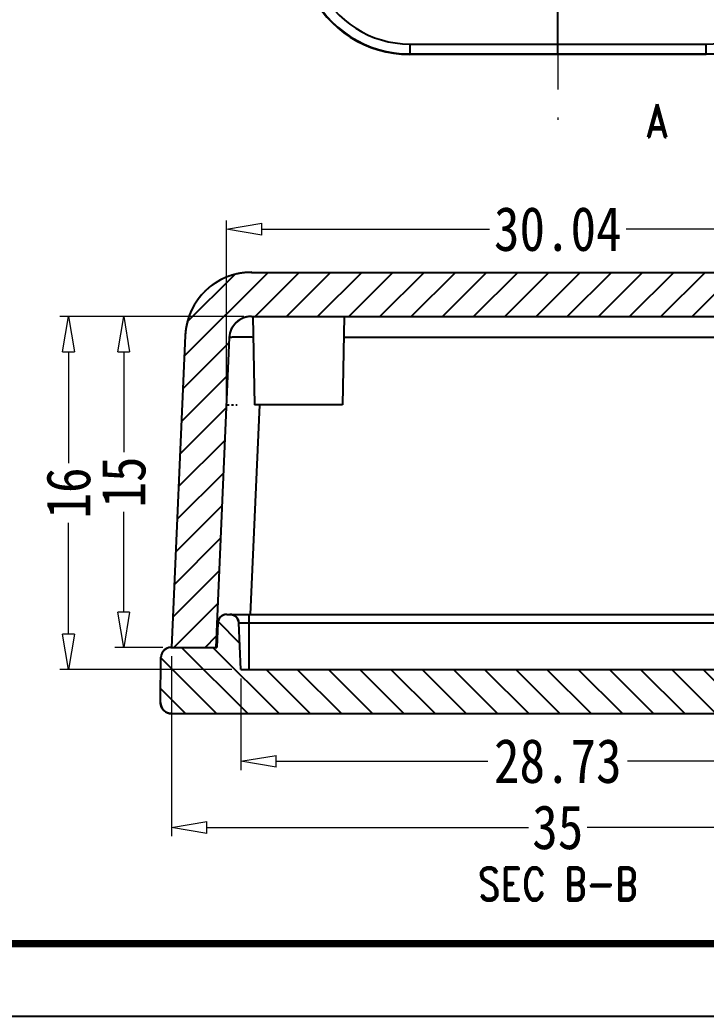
# Model space of a CAD drawing. Header units: millimetres. Extents: x 1786 to 2648, y -2492 to -1928.
# Drawn here: x 2497.14 to 2528.23, y -2491.88 to -2446.74 of the extents above; entities that cross this region are included whole.
import ezdxf
from ezdxf.enums import TextEntityAlignment as Align

# ---------------------------------------------------------------- set-up
doc = ezdxf.new("R2010")
doc.units = ezdxf.units.MM
doc.linetypes.add('CENTER', pattern=[50.8, 31.75, -6.35, 6.35, -6.35])
doc.linetypes.add('DIVIDE', pattern=[31.75, 12.7, -6.35, 0, -6.35, 0, -6.35])
doc.layers.add('dim', color=3, linetype='Continuous', lineweight=9)
doc.layers.add('hatch', color=56, linetype='Continuous', lineweight=9)
doc.layers.add('from', color=7, linetype='Continuous')
doc.styles.add('FFS', font='SIMFANG.TTF', dxfattribs={"width": 0.85})
doc.styles.add('LongTou', font='romand.shx', dxfattribs={"width": 0.8, "bigfont": 'whgdtxt.shx'})
doc.dimstyles.new('YanXiu', dxfattribs={"dimtxt": 2.5, "dimasz": 2.2, "dimexe": 1, "dimexo": 0.6, "dimgap": 0.66, "dimtad": 0, "dimzin": 9, "dimdsep": 46, "dimtxsty": 'FFS', "dimblk": 'CLOSEDBLANK', "dimcen": 0, "dimclrd": 256, "dimclre": 131, "dimclrt": 42, "dimazin": 0, "dimtfac": 1, "dimtofl": 0, "dimtmove": 0, "dimatfit": 3, "dimldrblk": 'CLOSEDBLANK', "dimfxl": 0, "dimlwd": 5, "dimlwe": 5, "dimarcsym": 0})

# ---------------------------------------------------------------- blocks, each defined once
blk = doc.blocks.new('_ClosedBlank')
at = {"color": 0, "linetype": 'ByBlock', "lineweight": -2}
for p, q in [((-1, 0.167), (0, 0)), ((-1, 0.167), (-1, -0.167)), ((0, 0), (-1, -0.167))]:
    blk.add_line(p, q, dxfattribs=at)
blk = doc.blocks.new('*D172')
at = {"layer": 'Defpoints', "color": 0}
for p in [(2507.144, -2476.179), (2535.874, -2476.179), (2535.874, -2480.335)]:
    blk.add_point(p, dxfattribs=at)
at = {"layer": 'dim', "color": 131, "lineweight": 5}
for p, q in [((2507.144, -2476.579), (2507.144, -2480.735)), ((2535.874, -2476.579), (2535.874, -2480.735))]:
    blk.add_line(p, q, dxfattribs=at)
at = {"layer": 'dim', "lineweight": 5}
for p, q in [((2508.744, -2480.335), (2518.343, -2480.335)), ((2534.274, -2480.335), (2524.674, -2480.335))]:
    blk.add_line(p, q, dxfattribs=at)
at = {"layer": 'dim', "lineweight": 5, "xscale": 1.6, "yscale": 1.6, "zscale": 1.6, "rotation": 180}
blk.add_blockref('_ClosedBlank', (2507.144, -2480.335), dxfattribs=at)
at = {"layer": 'dim', "lineweight": 5, "xscale": 1.6, "yscale": 1.6, "zscale": 1.6}
blk.add_blockref('_ClosedBlank', (2535.874, -2480.335), dxfattribs=at)
at = {"layer": 'dim', "color": 42, "insert": (2521.509, -2480.335), "char_height": 2, "attachment_point": 5, "style": 'FFS'}
blk.add_mtext('28.73', dxfattribs=at)
blk = doc.blocks.new('*D167')
at = {"layer": 'Defpoints', "color": 0}
for p in [(2504.009, -2475.179), (2539.009, -2475.179), (2539.009, -2483.335)]:
    blk.add_point(p, dxfattribs=at)
at = {"layer": 'dim', "color": 131, "lineweight": 5}
for p, q in [((2504.009, -2475.579), (2504.009, -2483.735)), ((2539.009, -2475.579), (2539.009, -2483.735))]:
    blk.add_line(p, q, dxfattribs=at)
at = {"layer": 'dim', "lineweight": 5}
for p, q in [((2505.609, -2483.335), (2520.181, -2483.335)), ((2537.409, -2483.335), (2522.837, -2483.335))]:
    blk.add_line(p, q, dxfattribs=at)
at = {"layer": 'dim', "lineweight": 5, "xscale": 1.6, "yscale": 1.6, "zscale": 1.6, "rotation": 180}
blk.add_blockref('_ClosedBlank', (2504.009, -2483.335), dxfattribs=at)
at = {"layer": 'dim', "lineweight": 5, "xscale": 1.6, "yscale": 1.6, "zscale": 1.6}
blk.add_blockref('_ClosedBlank', (2539.009, -2483.335), dxfattribs=at)
at = {"layer": 'dim', "color": 42, "insert": (2521.509, -2483.335), "char_height": 2, "attachment_point": 5, "style": 'FFS'}
blk.add_mtext('35', dxfattribs=at)
blk = doc.blocks.new('*D173')
at = {"layer": 'Defpoints', "color": 0}
for p in [(2499.338, -2460.179), (2507.689, -2460.179), (2507.144, -2476.179)]:
    blk.add_point(p, dxfattribs=at)
at = {"layer": 'dim', "color": 131, "lineweight": 5}
for p, q in [((2507.289, -2460.179), (2498.938, -2460.179)), ((2506.744, -2476.179), (2498.938, -2476.179))]:
    blk.add_line(p, q, dxfattribs=at)
at = {"layer": 'dim', "lineweight": 5}
for p, q in [((2499.338, -2461.779), (2499.338, -2466.828)), ((2499.338, -2474.579), (2499.338, -2469.53))]:
    blk.add_line(p, q, dxfattribs=at)
at = {"layer": 'dim', "lineweight": 5, "xscale": 1.6, "yscale": 1.6, "zscale": 1.6}
for p, rotation in [((2499.338, -2460.179), 90), ((2499.338, -2476.179), 270)]:
    blk.add_blockref('_ClosedBlank', p, dxfattribs=dict(at, rotation=rotation))
at = {"layer": 'dim', "color": 42, "insert": (2499.338, -2468.179), "char_height": 2, "attachment_point": 5, "rotation": 90, "style": 'FFS'}
blk.add_mtext('16', dxfattribs=at)
blk = doc.blocks.new('*D174')
at = {"layer": 'Defpoints', "color": 0}
for p in [(2507.689, -2460.179), (2501.838, -2475.179), (2504.009, -2475.179)]:
    blk.add_point(p, dxfattribs=at)
at = {"layer": 'dim', "color": 131, "lineweight": 5}
for p, q in [((2507.289, -2460.179), (2501.438, -2460.179)), ((2503.609, -2475.179), (2501.438, -2475.179))]:
    blk.add_line(p, q, dxfattribs=at)
at = {"layer": 'dim', "lineweight": 5}
for p, q in [((2501.838, -2461.779), (2501.838, -2466.333)), ((2501.838, -2473.579), (2501.838, -2469.025))]:
    blk.add_line(p, q, dxfattribs=at)
at = {"layer": 'dim', "lineweight": 5, "xscale": 1.6, "yscale": 1.6, "zscale": 1.6}
for p, rotation in [((2501.838, -2460.179), 90), ((2501.838, -2475.179), 270)]:
    blk.add_blockref('_ClosedBlank', p, dxfattribs=dict(at, rotation=rotation))
at = {"layer": 'dim', "color": 42, "insert": (2501.838, -2467.679), "char_height": 2, "attachment_point": 5, "rotation": 90, "style": 'FFS'}
blk.add_mtext('15', dxfattribs=at)
blk = doc.blocks.new('*D178')
at = {"layer": 'Defpoints', "color": 0}
for p in [(2536.526, -2456.224), (2506.491, -2464.179, 0), (2536.526, -2464.179, 0)]:
    blk.add_point(p, dxfattribs=at)
at = {"layer": 'dim', "color": 131, "lineweight": 5}
for p, q in [((2506.491, -2463.779), (2506.491, -2455.824)), ((2536.526, -2463.779), (2536.526, -2455.824))]:
    blk.add_line(p, q, dxfattribs=at)
at = {"layer": 'dim', "lineweight": 5}
for p, q in [((2508.091, -2456.224), (2518.412, -2456.224)), ((2534.926, -2456.224), (2524.605, -2456.224))]:
    blk.add_line(p, q, dxfattribs=at)
at = {"layer": 'dim', "lineweight": 5, "xscale": 1.6, "yscale": 1.6, "zscale": 1.6, "rotation": 180}
blk.add_blockref('_ClosedBlank', (2506.491, -2456.224), dxfattribs=at)
at = {"layer": 'dim', "lineweight": 5, "xscale": 1.6, "yscale": 1.6, "zscale": 1.6}
blk.add_blockref('_ClosedBlank', (2536.526, -2456.224), dxfattribs=at)
at = {"layer": 'dim', "color": 42, "insert": (2521.509, -2456.224), "char_height": 2, "attachment_point": 5, "style": 'FFS'}
blk.add_mtext('30.04', dxfattribs=at)

msp = doc.modelspace()

# ---------------------------------------------------------------- hatches: boundary and pattern name
at = {"linetype": 'Continuous'}
h = msp.add_hatch(dxfattribs=at)
h.set_pattern_fill('DEFAULT__2', color=40, angle=45, style=0, pattern_type=0)
h.set_pattern_definition([(45, (2231.3419, -2238.8289), (-0.7071068, 0.7071068), [])])
edge = h.paths.add_edge_path()
edge.add_line((2504.009, -2475.179), (2506.011, -2475.179))
edge.add_line((2504.626, -2461.048), (2504.009, -2475.179))
edge.add_spline(control_points=[(2507.623, -2458.179), (2505.926, -2458.179), (2504.7, -2459.352), (2504.626, -2461.048)], knot_values=[0, 0, 0, 0, 1, 1, 1, 1], weights=[1, 0.814909, 0.814909, 1], degree=3, periodic=0)
edge.add_line((2507.623, -2458.179), (2535.394, -2458.179))
edge.add_spline(control_points=[(2535.394, -2458.179), (2537.092, -2458.179), (2538.318, -2459.352), (2538.392, -2461.048)], knot_values=[0, 0, 0, 0, 1, 1, 1, 1], weights=[1, 0.814909, 0.814909, 1], degree=3, periodic=0)
edge.add_line((2538.392, -2461.048), (2539.009, -2475.179))
edge.add_line((2537.007, -2475.179), (2539.009, -2475.179))
edge.add_line((2536.394, -2461.135), (2537.007, -2475.179))
edge.add_spline(control_points=[(2535.394, -2460.179), (2535.96, -2460.179), (2536.369, -2460.57), (2536.394, -2461.135)], knot_values=[0, 0, 0, 0, 1, 1, 1, 1], weights=[1, 0.814909, 0.814909, 1], degree=3, periodic=0)
edge.add_line((2507.623, -2460.179), (2535.394, -2460.179))
edge.add_spline(control_points=[(2507.623, -2460.179), (2507.057, -2460.179), (2506.648, -2460.57), (2506.624, -2461.135)], knot_values=[0, 0, 0, 0, 1, 1, 1, 1], weights=[1, 0.814909, 0.814909, 1], degree=3, periodic=0)
edge.add_line((2506.624, -2461.135), (2506.011, -2475.179))
h = msp.add_hatch(dxfattribs=at)
h.set_pattern_fill('DEFAULT__1', color=40, angle=-45, style=0, pattern_type=0)
h.set_pattern_definition([(315, (2231.3419, -2238.8289), (0.7071068, 0.7071068), [])])
edge = h.paths.add_edge_path()
edge.add_line((2503.976, -2475.179), (2506.061, -2475.179))
edge.add_line((2506.109, -2474.061), (2506.061, -2475.179))
edge.add_spline(control_points=[(2506.509, -2473.679), (2506.283, -2473.679), (2506.119, -2473.835), (2506.109, -2474.061)], knot_values=[0, 0, 0, 0, 1, 1, 1, 1], weights=[1, 0.814909, 0.814909, 1], degree=3, periodic=0)
edge.add_line((2506.509, -2473.679), (2506.651, -2473.679))
edge.add_spline(control_points=[(2506.651, -2473.679), (2506.878, -2473.679), (2507.041, -2473.835), (2507.051, -2474.061)], knot_values=[0, 0, 0, 0, 1, 1, 1, 1], weights=[1, 0.814909, 0.814909, 1], degree=3, periodic=0)
edge.add_line((2507.144, -2476.179), (2507.051, -2474.061))
edge.add_line((2507.144, -2476.179), (2535.874, -2476.179))
edge.add_line((2535.874, -2476.179), (2535.966, -2474.061))
edge.add_spline(control_points=[(2536.366, -2473.679), (2536.139, -2473.679), (2535.976, -2473.835), (2535.966, -2474.061)], knot_values=[0, 0, 0, 0, 1, 1, 1, 1], weights=[1, 0.814909, 0.814909, 1], degree=3, periodic=0)
edge.add_line((2536.366, -2473.679), (2536.508, -2473.679))
edge.add_spline(control_points=[(2536.508, -2473.679), (2536.735, -2473.679), (2536.898, -2473.835), (2536.908, -2474.061)], knot_values=[0, 0, 0, 0, 1, 1, 1, 1], weights=[1, 0.814909, 0.814909, 1], degree=3, periodic=0)
edge.add_line((2536.908, -2474.061), (2536.957, -2475.179))
edge.add_line((2536.957, -2475.179), (2539.041, -2475.179))
edge.add_spline(control_points=[(2539.041, -2475.179), (2539.303, -2475.179), (2539.488, -2475.363), (2539.491, -2475.625)], knot_values=[0, 0, 0, 0, 1, 1, 1, 1], weights=[1, 0.80679, 0.80679, 1], degree=3, periodic=0)
edge.add_line((2539.509, -2477.675), (2539.491, -2475.625))
edge.add_spline(control_points=[(2539.009, -2478.179), (2539.304, -2478.179), (2539.511, -2477.969), (2539.509, -2477.675)], knot_values=[0, 0, 0, 0, 1, 1, 1, 1], weights=[1, 0.802676, 0.802676, 1], degree=3, periodic=0)
edge.add_line((2504.009, -2478.179), (2539.009, -2478.179))
edge.add_spline(control_points=[(2504.009, -2478.179), (2503.714, -2478.179), (2503.506, -2477.969), (2503.509, -2477.675)], knot_values=[0, 0, 0, 0, 1, 1, 1, 1], weights=[1, 0.802676, 0.802676, 1], degree=3, periodic=0)
edge.add_line((2503.509, -2477.675), (2503.526, -2475.625))
edge.add_spline(control_points=[(2503.976, -2475.179), (2503.715, -2475.179), (2503.529, -2475.363), (2503.526, -2475.625)], knot_values=[0, 0, 0, 0, 1, 1, 1, 1], weights=[1, 0.80679, 0.80679, 1], degree=3, periodic=0)

# ---------------------------------------------------------------- linework, layer by layer
at = {"color": 1, "linetype": 'CENTER', "ltscale": 0.144}
msp.add_line((2521.509, -2448.301, 0), (2521.509, -2372.301, 0), dxfattribs=at)
at = {"color": 7, "linetype": 'Continuous'}
for p, q in [((2514.8, -2447.833, 0), (2528.217, -2447.833, 0)), ((2514.8, -2447.833, 0), (2514.8, -2448.283, 0)), ((2528.217, -2447.833, 0), (2528.217, -2448.283, 0)), ((2514.801, -2448.283, 0), (2514.789, -2448.301, 0)), ((2528.228, -2448.301, 0), (2514.789, -2448.301, 0)), ((2514.801, -2448.283, 0), (2528.217, -2448.283, 0)), ((2528.228, -2448.301, 0), (2528.217, -2448.283, 0)), ((2507.623, -2458.179, 0), (2535.394, -2458.179, 0)), ((2507.623, -2458.179, 0), (2535.394, -2458.179, 0)), ((2507.623, -2460.179, 0), (2535.394, -2460.179, 0)), ((2507.623, -2460.179, 0), (2535.394, -2460.179, 0)), ((2507.689, -2460.179, 0), (2507.759, -2464.179, 0)), ((2511.828, -2460.179, 0), (2511.759, -2464.179, 0)), ((2504.626, -2461.048, 0), (2504.009, -2475.179, 0)), ((2504.626, -2461.048, 0), (2504.009, -2475.179, 0)), ((2506.624, -2461.135, 0), (2506.011, -2475.179, 0)), ((2506.624, -2461.135, 0), (2506.011, -2475.179, 0)), ((2528.775, -2461.135, 0), (2511.812, -2461.135, 0)), ((2507.99, -2464.179, 0), (2507.574, -2473.682, 0)), ((2511.759, -2464.179, 0), (2507.759, -2464.179, 0)), ((2506.509, -2473.679, 0), (2530.75, -2473.679, 0)), ((2506.509, -2473.679, 0), (2506.651, -2473.679, 0)), ((2507.509, -2473.679, 0), (2507.509, -2476.179, 0)), ((2506.109, -2474.061, 0), (2506.061, -2475.179, 0)), ((2506.109, -2474.061, 0), (2506.061, -2475.179, 0)), ((2507.051, -2474.061, 0), (2530.743, -2474.061, 0)), ((2507.144, -2476.179, 0), (2507.051, -2474.061, 0)), ((2507.144, -2476.179, 0), (2507.051, -2474.061, 0)), ((2503.976, -2475.179, 0), (2506.061, -2475.179, 0)), ((2503.976, -2475.179, 0), (2506.061, -2475.179, 0)), ((2504.009, -2475.179, 0), (2506.011, -2475.179, 0)), ((2503.509, -2477.675, 0), (2503.526, -2475.625, 0)), ((2503.509, -2477.675, 0), (2503.526, -2475.625, 0)), ((2507.144, -2476.179, 0), (2535.874, -2476.179, 0)), ((2507.144, -2476.179, 0), (2535.874, -2476.179, 0)), ((2504.009, -2478.179, 0), (2539.009, -2478.179, 0)), ((2504.009, -2478.179, 0), (2539.009, -2478.179, 0))]:
    msp.add_line(p, q, dxfattribs=at)
at = {"color": 2, "linetype": 'DIVIDE', "ltscale": 0.01}
msp.add_line((2506.491, -2464.179, 0), (2506.985, -2464.179, 0), dxfattribs=at)
at = {"color": 7, "linetype": 'Continuous'}
for centre, radius, start, end in [((2514.8, -2443.283, 0), 5, 204.9962, 270.0035), ((2514.8, -2443.283, 0), 4.55, 204.9998, 270.0002), ((2528.217, -2443.283, 0), 4.55, 269.9998, 335.0002), ((2528.217, -2443.283, 0), 5, 269.9965, 335.0038), ((2514.789, -2443.301, 0), 5, 204.9963, 270.0035), ((2507.623, -2461.179, 0), 3, 90, 177.5), ((2507.623, -2461.179, 0), 1, 90, 177.5), ((2506.509, -2474.079, 0), 0.4, 90, 177.5), ((2506.651, -2474.079, 0), 0.4, 2.5, 90), ((2503.976, -2475.629, 0), 0.45, 90, 179.5), ((2504.009, -2477.679, 0), 0.5, 179.5, 270)]:
    msp.add_arc(centre, radius, start, end, dxfattribs=at)
for points, start_tangent, end_tangent in [([(2507.623, -2458.179, 0), (2507.59, -2458.179, 0), (2507.558, -2458.18, 0), (2507.525, -2458.18, 0), (2507.492, -2458.182, 0), (2507.459, -2458.183, 0), (2507.426, -2458.185, 0), (2507.393, -2458.188, 0), (2507.359, -2458.19, 0), (2507.326, -2458.194, 0), (2507.292, -2458.197, 0), (2507.259, -2458.201, 0), (2507.225, -2458.205, 0), (2507.191, -2458.21, 0), (2507.158, -2458.215, 0), (2507.124, -2458.221, 0), (2507.09, -2458.227, 0), (2507.056, -2458.233, 0), (2507.022, -2458.24, 0), (2506.988, -2458.247, 0), (2506.954, -2458.254, 0), (2506.919, -2458.262, 0), (2506.885, -2458.271, 0), (2506.851, -2458.28, 0), (2506.817, -2458.289, 0), (2506.783, -2458.299, 0), (2506.749, -2458.309, 0), (2506.715, -2458.32, 0), (2506.681, -2458.331, 0), (2506.647, -2458.342, 0), (2506.613, -2458.354, 0), (2506.579, -2458.366, 0), (2506.545, -2458.379, 0), (2506.512, -2458.392, 0), (2506.478, -2458.406, 0), (2506.444, -2458.42, 0), (2506.411, -2458.435, 0), (2506.378, -2458.449, 0), (2506.344, -2458.465, 0), (2506.311, -2458.481, 0), (2506.278, -2458.497, 0), (2506.245, -2458.514, 0), (2506.213, -2458.531, 0), (2506.18, -2458.548, 0), (2506.148, -2458.566, 0), (2506.116, -2458.585, 0), (2506.084, -2458.604, 0), (2506.052, -2458.623, 0), (2506.02, -2458.643, 0), (2505.989, -2458.663, 0), (2505.958, -2458.683, 0), (2505.927, -2458.704, 0), (2505.896, -2458.726, 0), (2505.866, -2458.747, 0), (2505.835, -2458.77, 0), (2505.805, -2458.792, 0), (2505.776, -2458.815, 0), (2505.746, -2458.838, 0), (2505.717, -2458.862, 0), (2505.688, -2458.886, 0), (2505.659, -2458.91, 0), (2505.631, -2458.935, 0), (2505.603, -2458.96, 0), (2505.576, -2458.986, 0), (2505.548, -2459.012, 0), (2505.521, -2459.038, 0), (2505.494, -2459.065, 0), (2505.468, -2459.091, 0), (2505.442, -2459.119, 0), (2505.416, -2459.146, 0), (2505.391, -2459.174, 0), (2505.366, -2459.202, 0), (2505.342, -2459.23, 0), (2505.317, -2459.259, 0), (2505.294, -2459.288, 0), (2505.27, -2459.317, 0), (2505.247, -2459.347, 0), (2505.224, -2459.377, 0), (2505.202, -2459.407, 0), (2505.18, -2459.437, 0), (2505.159, -2459.467, 0), (2505.138, -2459.498, 0), (2505.117, -2459.529, 0), (2505.097, -2459.56, 0), (2505.077, -2459.591, 0), (2505.058, -2459.623, 0), (2505.039, -2459.655, 0), (2505.02, -2459.687, 0), (2505.002, -2459.719, 0), (2504.984, -2459.751, 0), (2504.967, -2459.783, 0), (2504.95, -2459.816, 0), (2504.934, -2459.848, 0), (2504.918, -2459.881, 0), (2504.902, -2459.914, 0), (2504.887, -2459.947, 0), (2504.873, -2459.98, 0), (2504.858, -2460.014, 0), (2504.845, -2460.047, 0), (2504.831, -2460.08, 0), (2504.818, -2460.114, 0), (2504.806, -2460.147, 0), (2504.794, -2460.181, 0), (2504.782, -2460.214, 0), (2504.771, -2460.248, 0), (2504.76, -2460.282, 0), (2504.75, -2460.315, 0), (2504.74, -2460.349, 0), (2504.73, -2460.383, 0), (2504.721, -2460.417, 0), (2504.713, -2460.45, 0), (2504.704, -2460.484, 0), (2504.697, -2460.518, 0), (2504.689, -2460.551, 0), (2504.682, -2460.585, 0), (2504.676, -2460.618, 0), (2504.669, -2460.652, 0), (2504.664, -2460.685, 0), (2504.658, -2460.719, 0), (2504.653, -2460.752, 0), (2504.649, -2460.785, 0), (2504.644, -2460.819, 0), (2504.641, -2460.852, 0), (2504.637, -2460.885, 0), (2504.634, -2460.918, 0), (2504.631, -2460.95, 0), (2504.629, -2460.983, 0), (2504.627, -2461.016, 0), (2504.626, -2461.048, 0)], (-1, 0), (-0.043619, -0.999048)), ([(2507.623, -2460.179, 0), (2507.612, -2460.179, 0), (2507.601, -2460.179, 0), (2507.59, -2460.179, 0), (2507.579, -2460.18, 0), (2507.568, -2460.18, 0), (2507.557, -2460.181, 0), (2507.546, -2460.182, 0), (2507.535, -2460.183, 0), (2507.524, -2460.184, 0), (2507.513, -2460.185, 0), (2507.501, -2460.186, 0), (2507.49, -2460.188, 0), (2507.479, -2460.189, 0), (2507.468, -2460.191, 0), (2507.456, -2460.193, 0), (2507.445, -2460.195, 0), (2507.434, -2460.197, 0), (2507.422, -2460.199, 0), (2507.411, -2460.202, 0), (2507.4, -2460.204, 0), (2507.388, -2460.207, 0), (2507.377, -2460.21, 0), (2507.366, -2460.213, 0), (2507.354, -2460.216, 0), (2507.343, -2460.219, 0), (2507.331, -2460.222, 0), (2507.32, -2460.226, 0), (2507.309, -2460.229, 0), (2507.297, -2460.233, 0), (2507.286, -2460.237, 0), (2507.275, -2460.241, 0), (2507.264, -2460.246, 0), (2507.252, -2460.25, 0), (2507.241, -2460.255, 0), (2507.23, -2460.259, 0), (2507.219, -2460.264, 0), (2507.208, -2460.269, 0), (2507.197, -2460.274, 0), (2507.186, -2460.279, 0), (2507.175, -2460.285, 0), (2507.164, -2460.29, 0), (2507.153, -2460.296, 0), (2507.142, -2460.302, 0), (2507.131, -2460.308, 0), (2507.12, -2460.314, 0), (2507.11, -2460.32, 0), (2507.099, -2460.327, 0), (2507.089, -2460.333, 0), (2507.078, -2460.34, 0), (2507.068, -2460.347, 0), (2507.057, -2460.354, 0), (2507.047, -2460.361, 0), (2507.037, -2460.368, 0), (2507.027, -2460.376, 0), (2507.017, -2460.383, 0), (2507.007, -2460.391, 0), (2506.997, -2460.399, 0), (2506.987, -2460.407, 0), (2506.978, -2460.415, 0), (2506.968, -2460.423, 0), (2506.959, -2460.431, 0), (2506.95, -2460.439, 0), (2506.94, -2460.448, 0), (2506.931, -2460.457, 0), (2506.922, -2460.465, 0), (2506.913, -2460.474, 0), (2506.905, -2460.483, 0), (2506.896, -2460.492, 0), (2506.887, -2460.501, 0), (2506.879, -2460.511, 0), (2506.871, -2460.52, 0), (2506.862, -2460.529, 0), (2506.854, -2460.539, 0), (2506.846, -2460.549, 0), (2506.839, -2460.558, 0), (2506.831, -2460.568, 0), (2506.823, -2460.578, 0), (2506.816, -2460.588, 0), (2506.809, -2460.598, 0), (2506.801, -2460.608, 0), (2506.794, -2460.619, 0), (2506.788, -2460.629, 0), (2506.781, -2460.639, 0), (2506.774, -2460.65, 0), (2506.768, -2460.66, 0), (2506.761, -2460.671, 0), (2506.755, -2460.681, 0), (2506.749, -2460.692, 0), (2506.743, -2460.703, 0), (2506.738, -2460.714, 0), (2506.732, -2460.725, 0), (2506.726, -2460.735, 0), (2506.721, -2460.746, 0), (2506.716, -2460.757, 0), (2506.711, -2460.768, 0), (2506.706, -2460.779, 0), (2506.701, -2460.79, 0), (2506.697, -2460.802, 0), (2506.692, -2460.813, 0), (2506.688, -2460.824, 0), (2506.684, -2460.835, 0), (2506.68, -2460.846, 0), (2506.676, -2460.857, 0), (2506.672, -2460.869, 0), (2506.668, -2460.88, 0), (2506.665, -2460.891, 0), (2506.662, -2460.902, 0), (2506.659, -2460.914, 0), (2506.656, -2460.925, 0), (2506.653, -2460.936, 0), (2506.65, -2460.947, 0), (2506.647, -2460.958, 0), (2506.645, -2460.97, 0), (2506.643, -2460.981, 0), (2506.64, -2460.992, 0), (2506.638, -2461.003, 0), (2506.636, -2461.014, 0), (2506.635, -2461.026, 0), (2506.633, -2461.037, 0), (2506.631, -2461.048, 0), (2506.63, -2461.059, 0), (2506.629, -2461.07, 0), (2506.628, -2461.081, 0), (2506.627, -2461.092, 0), (2506.626, -2461.103, 0), (2506.625, -2461.114, 0), (2506.624, -2461.124, 0), (2506.624, -2461.135, 0)], (-1, 0), (-0.043619, -0.999048)), ([(2507.705, -2461.125, 0), (2507.473, -2461.121, 0), (2507.188, -2461.118, 0), (2506.951, -2461.118, 0), (2506.773, -2461.121, 0), (2506.662, -2461.127, 0), (2506.624, -2461.135, 0)], (-0.999799, 0.020044), (-0.044949, -0.998989)), ([(2506.509, -2473.679, 0), (2506.505, -2473.679, 0), (2506.5, -2473.679, 0), (2506.496, -2473.679, 0), (2506.492, -2473.679, 0), (2506.487, -2473.679, 0), (2506.483, -2473.68, 0), (2506.478, -2473.68, 0), (2506.474, -2473.68, 0), (2506.469, -2473.681, 0), (2506.465, -2473.681, 0), (2506.46, -2473.682, 0), (2506.456, -2473.682, 0), (2506.451, -2473.683, 0), (2506.447, -2473.684, 0), (2506.442, -2473.684, 0), (2506.438, -2473.685, 0), (2506.433, -2473.686, 0), (2506.429, -2473.687, 0), (2506.424, -2473.688, 0), (2506.42, -2473.689, 0), (2506.415, -2473.69, 0), (2506.411, -2473.691, 0), (2506.406, -2473.692, 0), (2506.402, -2473.694, 0), (2506.397, -2473.695, 0), (2506.392, -2473.696, 0), (2506.388, -2473.698, 0), (2506.383, -2473.699, 0), (2506.379, -2473.701, 0), (2506.374, -2473.702, 0), (2506.37, -2473.704, 0), (2506.365, -2473.706, 0), (2506.361, -2473.707, 0), (2506.356, -2473.709, 0), (2506.352, -2473.711, 0), (2506.347, -2473.713, 0), (2506.343, -2473.715, 0), (2506.339, -2473.717, 0), (2506.334, -2473.719, 0), (2506.33, -2473.721, 0), (2506.325, -2473.724, 0), (2506.321, -2473.726, 0), (2506.317, -2473.728, 0), (2506.312, -2473.731, 0), (2506.308, -2473.733, 0), (2506.304, -2473.736, 0), (2506.3, -2473.738, 0), (2506.295, -2473.741, 0), (2506.291, -2473.743, 0), (2506.287, -2473.746, 0), (2506.283, -2473.749, 0), (2506.279, -2473.752, 0), (2506.275, -2473.755, 0), (2506.271, -2473.758, 0), (2506.267, -2473.761, 0), (2506.263, -2473.764, 0), (2506.259, -2473.767, 0), (2506.255, -2473.77, 0), (2506.251, -2473.773, 0), (2506.247, -2473.776, 0), (2506.243, -2473.78, 0), (2506.24, -2473.783, 0), (2506.236, -2473.786, 0), (2506.232, -2473.79, 0), (2506.229, -2473.793, 0), (2506.225, -2473.797, 0), (2506.222, -2473.801, 0), (2506.218, -2473.804, 0), (2506.215, -2473.808, 0), (2506.211, -2473.812, 0), (2506.208, -2473.815, 0), (2506.205, -2473.819, 0), (2506.202, -2473.823, 0), (2506.198, -2473.827, 0), (2506.195, -2473.831, 0), (2506.192, -2473.835, 0), (2506.189, -2473.839, 0), (2506.186, -2473.843, 0), (2506.183, -2473.847, 0), (2506.18, -2473.851, 0), (2506.178, -2473.855, 0), (2506.175, -2473.859, 0), (2506.172, -2473.863, 0), (2506.17, -2473.867, 0), (2506.167, -2473.871, 0), (2506.164, -2473.876, 0), (2506.162, -2473.88, 0), (2506.16, -2473.884, 0), (2506.157, -2473.888, 0), (2506.155, -2473.893, 0), (2506.153, -2473.897, 0), (2506.15, -2473.901, 0), (2506.148, -2473.906, 0), (2506.146, -2473.91, 0), (2506.144, -2473.915, 0), (2506.142, -2473.919, 0), (2506.14, -2473.923, 0), (2506.139, -2473.928, 0), (2506.137, -2473.932, 0), (2506.135, -2473.937, 0), (2506.133, -2473.941, 0), (2506.132, -2473.946, 0), (2506.13, -2473.95, 0), (2506.129, -2473.955, 0), (2506.127, -2473.959, 0), (2506.126, -2473.964, 0), (2506.125, -2473.968, 0), (2506.123, -2473.973, 0), (2506.122, -2473.977, 0), (2506.121, -2473.982, 0), (2506.12, -2473.986, 0), (2506.119, -2473.991, 0), (2506.118, -2473.995, 0), (2506.117, -2474, 0), (2506.116, -2474.004, 0), (2506.115, -2474.009, 0), (2506.114, -2474.013, 0), (2506.114, -2474.018, 0), (2506.113, -2474.022, 0), (2506.112, -2474.026, 0), (2506.112, -2474.031, 0), (2506.111, -2474.035, 0), (2506.111, -2474.04, 0), (2506.11, -2474.044, 0), (2506.11, -2474.048, 0), (2506.11, -2474.053, 0), (2506.11, -2474.057, 0), (2506.109, -2474.061, 0)], (-1, 0), (-0.043619, -0.999048)), ([(2506.651, -2473.679, 0), (2506.656, -2473.679, 0), (2506.66, -2473.679, 0), (2506.664, -2473.679, 0), (2506.669, -2473.679, 0), (2506.673, -2473.679, 0), (2506.678, -2473.68, 0), (2506.682, -2473.68, 0), (2506.687, -2473.68, 0), (2506.691, -2473.681, 0), (2506.695, -2473.681, 0), (2506.7, -2473.682, 0), (2506.704, -2473.682, 0), (2506.709, -2473.683, 0), (2506.713, -2473.684, 0), (2506.718, -2473.684, 0), (2506.723, -2473.685, 0), (2506.727, -2473.686, 0), (2506.732, -2473.687, 0), (2506.736, -2473.688, 0), (2506.741, -2473.689, 0), (2506.745, -2473.69, 0), (2506.75, -2473.691, 0), (2506.754, -2473.692, 0), (2506.759, -2473.694, 0), (2506.763, -2473.695, 0), (2506.768, -2473.696, 0), (2506.772, -2473.698, 0), (2506.777, -2473.699, 0), (2506.782, -2473.701, 0), (2506.786, -2473.702, 0), (2506.791, -2473.704, 0), (2506.795, -2473.706, 0), (2506.8, -2473.707, 0), (2506.804, -2473.709, 0), (2506.809, -2473.711, 0), (2506.813, -2473.713, 0), (2506.817, -2473.715, 0), (2506.822, -2473.717, 0), (2506.826, -2473.719, 0), (2506.831, -2473.721, 0), (2506.835, -2473.724, 0), (2506.839, -2473.726, 0), (2506.844, -2473.728, 0), (2506.848, -2473.731, 0), (2506.852, -2473.733, 0), (2506.857, -2473.736, 0), (2506.861, -2473.738, 0), (2506.865, -2473.741, 0), (2506.869, -2473.743, 0), (2506.873, -2473.746, 0), (2506.878, -2473.749, 0), (2506.882, -2473.752, 0), (2506.886, -2473.755, 0), (2506.89, -2473.758, 0), (2506.894, -2473.761, 0), (2506.898, -2473.764, 0), (2506.902, -2473.767, 0), (2506.906, -2473.77, 0), (2506.909, -2473.773, 0), (2506.913, -2473.776, 0), (2506.917, -2473.78, 0), (2506.921, -2473.783, 0), (2506.924, -2473.786, 0), (2506.928, -2473.79, 0), (2506.932, -2473.793, 0), (2506.935, -2473.797, 0), (2506.939, -2473.801, 0), (2506.942, -2473.804, 0), (2506.946, -2473.808, 0), (2506.949, -2473.812, 0), (2506.952, -2473.815, 0), (2506.956, -2473.819, 0), (2506.959, -2473.823, 0), (2506.962, -2473.827, 0), (2506.965, -2473.831, 0), (2506.968, -2473.835, 0), (2506.971, -2473.839, 0), (2506.974, -2473.843, 0), (2506.977, -2473.847, 0), (2506.98, -2473.851, 0), (2506.983, -2473.855, 0), (2506.986, -2473.859, 0), (2506.988, -2473.863, 0), (2506.991, -2473.867, 0), (2506.993, -2473.871, 0), (2506.996, -2473.876, 0), (2506.998, -2473.88, 0), (2507.001, -2473.884, 0), (2507.003, -2473.888, 0), (2507.006, -2473.893, 0), (2507.008, -2473.897, 0), (2507.01, -2473.901, 0), (2507.012, -2473.906, 0), (2507.014, -2473.91, 0), (2507.016, -2473.915, 0), (2507.018, -2473.919, 0), (2507.02, -2473.923, 0), (2507.022, -2473.928, 0), (2507.024, -2473.932, 0), (2507.025, -2473.937, 0), (2507.027, -2473.941, 0), (2507.029, -2473.946, 0), (2507.03, -2473.95, 0), (2507.032, -2473.955, 0), (2507.033, -2473.959, 0), (2507.035, -2473.964, 0), (2507.036, -2473.968, 0), (2507.037, -2473.973, 0), (2507.038, -2473.977, 0), (2507.039, -2473.982, 0), (2507.041, -2473.986, 0), (2507.042, -2473.991, 0), (2507.043, -2473.995, 0), (2507.044, -2474, 0), (2507.044, -2474.004, 0), (2507.045, -2474.009, 0), (2507.046, -2474.013, 0), (2507.047, -2474.018, 0), (2507.047, -2474.022, 0), (2507.048, -2474.026, 0), (2507.049, -2474.031, 0), (2507.049, -2474.035, 0), (2507.05, -2474.04, 0), (2507.05, -2474.044, 0), (2507.05, -2474.048, 0), (2507.051, -2474.053, 0), (2507.051, -2474.057, 0), (2507.051, -2474.061, 0)], (1, 0), (0.043619, -0.999048)), ([(2503.976, -2475.179, 0), (2503.972, -2475.179, 0), (2503.967, -2475.179, 0), (2503.962, -2475.179, 0), (2503.957, -2475.179, 0), (2503.951, -2475.18, 0), (2503.946, -2475.18, 0), (2503.941, -2475.18, 0), (2503.936, -2475.181, 0), (2503.931, -2475.181, 0), (2503.926, -2475.182, 0), (2503.921, -2475.182, 0), (2503.916, -2475.183, 0), (2503.911, -2475.184, 0), (2503.905, -2475.185, 0), (2503.9, -2475.185, 0), (2503.895, -2475.186, 0), (2503.89, -2475.187, 0), (2503.885, -2475.188, 0), (2503.879, -2475.189, 0), (2503.874, -2475.191, 0), (2503.869, -2475.192, 0), (2503.864, -2475.193, 0), (2503.858, -2475.195, 0), (2503.853, -2475.196, 0), (2503.848, -2475.198, 0), (2503.843, -2475.199, 0), (2503.838, -2475.201, 0), (2503.832, -2475.203, 0), (2503.827, -2475.204, 0), (2503.822, -2475.206, 0), (2503.817, -2475.208, 0), (2503.812, -2475.21, 0), (2503.806, -2475.212, 0), (2503.801, -2475.214, 0), (2503.796, -2475.217, 0), (2503.791, -2475.219, 0), (2503.786, -2475.221, 0), (2503.781, -2475.224, 0), (2503.776, -2475.226, 0), (2503.771, -2475.229, 0), (2503.766, -2475.231, 0), (2503.761, -2475.234, 0), (2503.756, -2475.237, 0), (2503.751, -2475.24, 0), (2503.746, -2475.242, 0), (2503.741, -2475.245, 0), (2503.736, -2475.248, 0), (2503.731, -2475.251, 0), (2503.727, -2475.255, 0), (2503.722, -2475.258, 0), (2503.717, -2475.261, 0), (2503.712, -2475.264, 0), (2503.708, -2475.268, 0), (2503.703, -2475.271, 0), (2503.699, -2475.275, 0), (2503.694, -2475.278, 0), (2503.69, -2475.282, 0), (2503.685, -2475.286, 0), (2503.681, -2475.29, 0), (2503.677, -2475.293, 0), (2503.672, -2475.297, 0), (2503.668, -2475.301, 0), (2503.664, -2475.305, 0), (2503.66, -2475.309, 0), (2503.656, -2475.313, 0), (2503.652, -2475.318, 0), (2503.648, -2475.322, 0), (2503.644, -2475.326, 0), (2503.64, -2475.33, 0), (2503.636, -2475.335, 0), (2503.632, -2475.339, 0), (2503.629, -2475.343, 0), (2503.625, -2475.348, 0), (2503.621, -2475.353, 0), (2503.618, -2475.357, 0), (2503.614, -2475.362, 0), (2503.611, -2475.366, 0), (2503.608, -2475.371, 0), (2503.604, -2475.376, 0), (2503.601, -2475.381, 0), (2503.598, -2475.385, 0), (2503.595, -2475.39, 0), (2503.592, -2475.395, 0), (2503.589, -2475.4, 0), (2503.586, -2475.405, 0), (2503.583, -2475.41, 0), (2503.581, -2475.415, 0), (2503.578, -2475.42, 0), (2503.575, -2475.425, 0), (2503.573, -2475.43, 0), (2503.57, -2475.435, 0), (2503.568, -2475.44, 0), (2503.566, -2475.445, 0), (2503.564, -2475.45, 0), (2503.561, -2475.455, 0), (2503.559, -2475.46, 0), (2503.557, -2475.466, 0), (2503.555, -2475.471, 0), (2503.553, -2475.476, 0), (2503.551, -2475.481, 0), (2503.55, -2475.486, 0), (2503.548, -2475.491, 0), (2503.546, -2475.497, 0), (2503.545, -2475.502, 0), (2503.543, -2475.507, 0), (2503.542, -2475.512, 0), (2503.54, -2475.518, 0), (2503.539, -2475.523, 0), (2503.538, -2475.528, 0), (2503.537, -2475.533, 0), (2503.536, -2475.538, 0), (2503.535, -2475.544, 0), (2503.534, -2475.549, 0), (2503.533, -2475.554, 0), (2503.532, -2475.559, 0), (2503.531, -2475.564, 0), (2503.53, -2475.569, 0), (2503.53, -2475.574, 0), (2503.529, -2475.58, 0), (2503.529, -2475.585, 0), (2503.528, -2475.59, 0), (2503.528, -2475.595, 0), (2503.527, -2475.6, 0), (2503.527, -2475.605, 0), (2503.527, -2475.61, 0), (2503.527, -2475.615, 0), (2503.527, -2475.62, 0), (2503.526, -2475.625, 0)], (-1, 0), (-0.008727, -0.999962)), ([(2504.009, -2478.179, 0), (2504.003, -2478.179, 0), (2503.997, -2478.179, 0), (2503.992, -2478.179, 0), (2503.986, -2478.178, 0), (2503.981, -2478.178, 0), (2503.975, -2478.178, 0), (2503.969, -2478.177, 0), (2503.963, -2478.177, 0), (2503.958, -2478.176, 0), (2503.952, -2478.176, 0), (2503.946, -2478.175, 0), (2503.94, -2478.174, 0), (2503.935, -2478.173, 0), (2503.929, -2478.172, 0), (2503.923, -2478.171, 0), (2503.917, -2478.17, 0), (2503.911, -2478.169, 0), (2503.906, -2478.168, 0), (2503.9, -2478.167, 0), (2503.894, -2478.166, 0), (2503.888, -2478.164, 0), (2503.882, -2478.163, 0), (2503.876, -2478.161, 0), (2503.87, -2478.159, 0), (2503.864, -2478.158, 0), (2503.859, -2478.156, 0), (2503.853, -2478.154, 0), (2503.847, -2478.152, 0), (2503.841, -2478.15, 0), (2503.835, -2478.148, 0), (2503.829, -2478.146, 0), (2503.824, -2478.143, 0), (2503.818, -2478.141, 0), (2503.812, -2478.139, 0), (2503.806, -2478.136, 0), (2503.801, -2478.134, 0), (2503.795, -2478.131, 0), (2503.789, -2478.128, 0), (2503.783, -2478.125, 0), (2503.778, -2478.122, 0), (2503.772, -2478.119, 0), (2503.767, -2478.116, 0), (2503.761, -2478.113, 0), (2503.756, -2478.11, 0), (2503.75, -2478.107, 0), (2503.745, -2478.103, 0), (2503.739, -2478.1, 0), (2503.734, -2478.097, 0), (2503.728, -2478.093, 0), (2503.723, -2478.089, 0), (2503.718, -2478.086, 0), (2503.712, -2478.082, 0), (2503.707, -2478.078, 0), (2503.702, -2478.074, 0), (2503.697, -2478.07, 0), (2503.692, -2478.066, 0), (2503.687, -2478.062, 0), (2503.682, -2478.058, 0), (2503.677, -2478.053, 0), (2503.672, -2478.049, 0), (2503.668, -2478.044, 0), (2503.663, -2478.04, 0), (2503.658, -2478.035, 0), (2503.654, -2478.031, 0), (2503.649, -2478.026, 0), (2503.644, -2478.022, 0), (2503.64, -2478.017, 0), (2503.636, -2478.012, 0), (2503.631, -2478.007, 0), (2503.627, -2478.002, 0), (2503.623, -2477.997, 0), (2503.619, -2477.992, 0), (2503.615, -2477.987, 0), (2503.611, -2477.982, 0), (2503.607, -2477.977, 0), (2503.603, -2477.971, 0), (2503.599, -2477.966, 0), (2503.596, -2477.961, 0), (2503.592, -2477.956, 0), (2503.589, -2477.95, 0), (2503.585, -2477.945, 0), (2503.582, -2477.939, 0), (2503.578, -2477.934, 0), (2503.575, -2477.928, 0), (2503.572, -2477.923, 0), (2503.569, -2477.917, 0), (2503.566, -2477.911, 0), (2503.563, -2477.906, 0), (2503.56, -2477.9, 0), (2503.557, -2477.894, 0), (2503.555, -2477.889, 0), (2503.552, -2477.883, 0), (2503.55, -2477.877, 0), (2503.547, -2477.871, 0), (2503.545, -2477.866, 0), (2503.542, -2477.86, 0), (2503.54, -2477.854, 0), (2503.538, -2477.848, 0), (2503.536, -2477.842, 0), (2503.534, -2477.836, 0), (2503.532, -2477.831, 0), (2503.53, -2477.825, 0), (2503.529, -2477.819, 0), (2503.527, -2477.813, 0), (2503.525, -2477.807, 0), (2503.524, -2477.801, 0), (2503.522, -2477.795, 0), (2503.521, -2477.789, 0), (2503.52, -2477.784, 0), (2503.518, -2477.778, 0), (2503.517, -2477.772, 0), (2503.516, -2477.766, 0), (2503.515, -2477.76, 0), (2503.514, -2477.754, 0), (2503.513, -2477.749, 0), (2503.513, -2477.743, 0), (2503.512, -2477.737, 0), (2503.511, -2477.731, 0), (2503.511, -2477.725, 0), (2503.51, -2477.72, 0), (2503.51, -2477.714, 0), (2503.509, -2477.708, 0), (2503.509, -2477.703, 0), (2503.509, -2477.697, 0), (2503.509, -2477.691, 0), (2503.509, -2477.686, 0), (2503.509, -2477.68, 0), (2503.509, -2477.675, 0)], (-1, 0), (0.008727, 0.999962))]:
    msp.add_spline(points, degree=3, dxfattribs=dict(at, start_tangent=start_tangent, end_tangent=end_tangent))
at = {"layer": 'from', "elevation": 0}
msp.add_lwpolyline([(2457.096, -2491.884), (2647.717, -2491.884), (2647.717, -2359.419), (2457.096, -2359.419)], close=True, dxfattribs=at)
at = {"layer": 'from', "const_width": 0.329, "elevation": 0}
msp.add_lwpolyline([(2460.382, -2488.598), (2460.382, -2362.704), (2644.432, -2362.704), (2644.432, -2488.598), (2460.382, -2488.598)], dxfattribs=at)
at = {"layer": 'hatch', "color": 2, "linetype": 'DIVIDE', "ltscale": 0.2, "elevation": 0}
msp.add_lwpolyline([(2521.509, -2369.301), (2521.509, -2395.301), (2509.759, -2395.301), (2509.759, -2440.801), (2521.509, -2440.801), (2521.509, -2451.301)], dxfattribs=at)
at = {"layer": 'hatch', "color": 2, "elevation": 0}
msp.add_lwpolyline([(2521.509, -2451.301, 0, 0, 0), (2523.009, -2451.301, 0.45, 0, 0), (2524.509, -2451.301, 0, 0, 0)], format="xyseb", dxfattribs=at)

# ---------------------------------------------------------------- texts
at = {"layer": 'hatch', "color": 6, "style": 'LongTou', "width": 0.8}
for s, p in [('A', (2526.009, -2451.301, 0)), ('SEC B-B', (2521.509, -2485.894, 0))]:
    msp.add_text(s, height=1.5, dxfattribs=at).set_placement(p, align=Align.MIDDLE)

# ---------------------------------------------------------------- dimensions: what is measured, and where the dimension line sits
at = {"layer": 'dim'}
for base, p1, p2, picture, middle in [((2536.5264, -2456.2242, 0), (2506.4908, -2464.1789, 0), (2536.5264, -2464.1789, 0), '*D178', (2521.5086, -2456.2242, 0)), ((2539.009, -2483.335, 0), (2504.009, -2475.179, 0), (2539.009, -2475.179, 0), '*D167', (2521.509, -2483.335, 0)), ((2535.874, -2480.335, 0), (2507.144, -2476.179, 0), (2535.874, -2476.179, 0), '*D172', (2521.509, -2480.335, 0))]:
    dim = msp.add_linear_dim(base=base, p1=p1, p2=p2, dimstyle='YanXiu', override={"dimtxt": 2, "dimasz": 1.6, "dimexe": 0.3998, "dimexo": 0.3998, "dimgap": 0.3998}, dxfattribs=at)
    dim.commit()
    dim.dimension.update_dxf_attribs({"geometry": picture, "text_midpoint": middle})
for base, p1, p2, picture, middle in [((2499.338, -2460.179, 0), (2507.144, -2476.179, 0), (2507.689, -2460.179, 0), '*D173', (2499.338, -2468.179, 0)), ((2501.838, -2475.179, 0), (2507.689, -2460.179, 0), (2504.009, -2475.179, 0), '*D174', (2501.838, -2467.679, 0))]:
    dim = msp.add_linear_dim(base=base, p1=p1, p2=p2, angle=90, dimstyle='YanXiu', override={"dimtxt": 2, "dimasz": 1.6, "dimexe": 0.3998, "dimexo": 0.3998, "dimgap": 0.3998}, dxfattribs=at)
    dim.commit()
    dim.dimension.update_dxf_attribs({"geometry": picture, "text_midpoint": middle})

doc.saveas('drawing.dxf')
